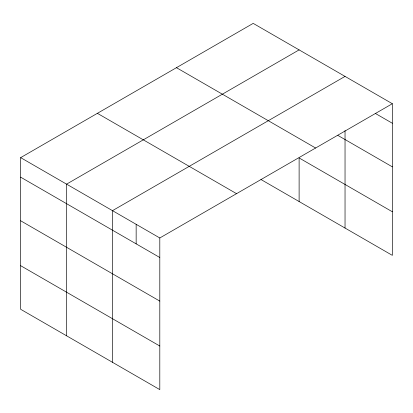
<?xml version="1.0" encoding="UTF-8"?>
<svg xmlns="http://www.w3.org/2000/svg" width="413" height="413" viewBox="0 0 413 413"><rect width="100%" height="100%" fill="white"/><g stroke="black" fill="none" stroke-linecap="round" stroke-linejoin="round"><path stroke-width="0.62" d="M392.35 103.715L253.195 23.376L20.65 157.632L20.65 309.285L159.805 389.624L159.805 237.971L392.35 103.715L392.35 255.368L260.944 179.5M299.115 49.885L66.57 184.146L66.57 335.8M345.036 76.4L112.491 210.656L112.491 362.309M375.293 113.405L392.35 123.25M337.844 135.381L392.35 166.847M176.454 67.68L315.609 148.019M392.35 211.771L299.115 157.942L299.115 201.539M97.391 113.327L236.546 193.666M20.65 157.632L159.805 237.971M20.65 177.172L159.805 257.511M20.65 220.769L159.805 301.108M20.65 265.688L159.805 346.027M345.036 130.56L345.036 228.053M136.151 224.316L136.151 243.851"/></g></svg>
